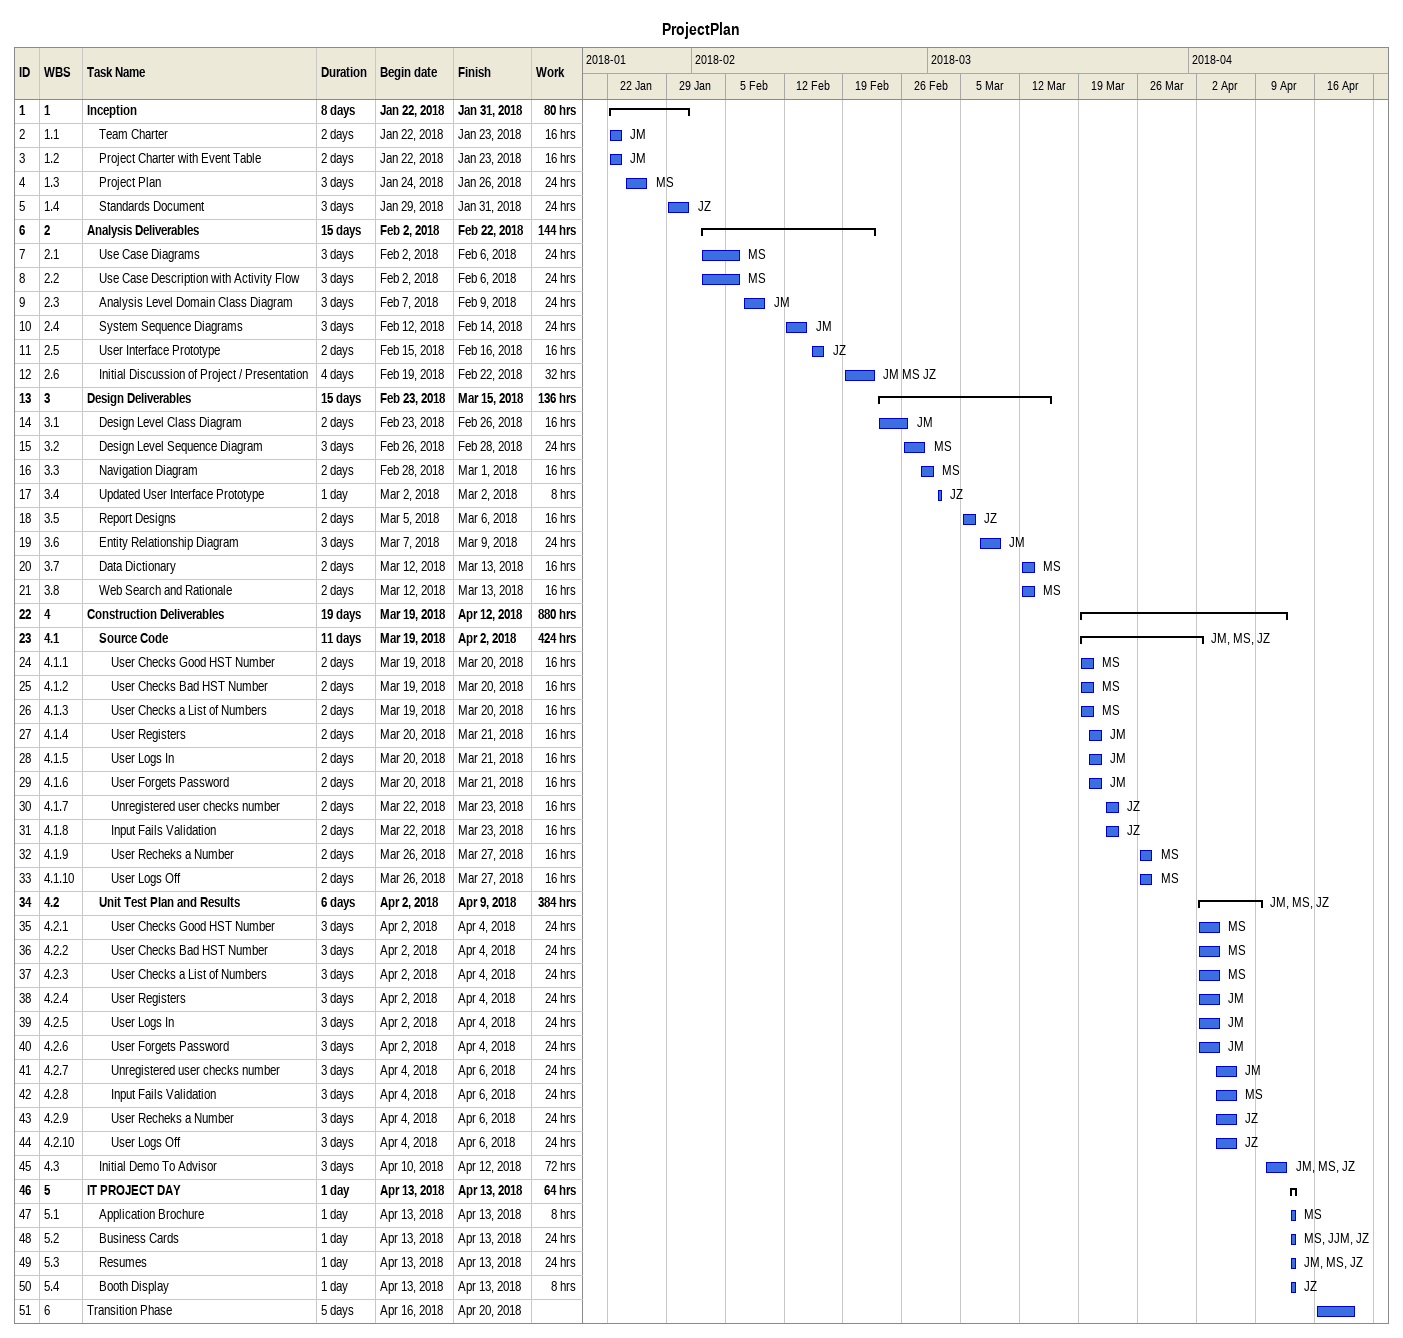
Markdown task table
ProjectPlan

| ID | WBS | Task | Duration | Start | Finish | Resources | Work (h) |
|---|---|---|---|---|---|---|---|
| 1 | 1 | **Inception** | 8d | 2018-01-22 | 2018-01-31 |  | 80 |
| 2 | 1.1 | Team Charter | 2d | 2018-01-22 | 2018-01-23 | JM | 16 |
| 3 | 1.2 | Project Charter with Event Table | 2d | 2018-01-22 | 2018-01-23 | JM | 16 |
| 4 | 1.3 | Project Plan | 3d | 2018-01-24 | 2018-01-26 | MS | 24 |
| 5 | 1.4 | Standards Document | 3d | 2018-01-29 | 2018-01-31 | JZ | 24 |
| 6 | 2 | **Analysis Deliverables** | 15d | 2018-02-02 | 2018-02-22 |  | 144 |
| 7 | 2.1 | Use Case Diagrams | 3d | 2018-02-02 | 2018-02-06 | MS | 24 |
| 8 | 2.2 | Use Case Description with Activity Flow | 3d | 2018-02-02 | 2018-02-06 | MS | 24 |
| 9 | 2.3 | Analysis Level Domain Class Diagram | 3d | 2018-02-07 | 2018-02-09 | JM | 24 |
| 10 | 2.4 | System Sequence Diagrams | 3d | 2018-02-12 | 2018-02-14 | JM | 24 |
| 11 | 2.5 | User Interface Prototype | 2d | 2018-02-15 | 2018-02-16 | JZ | 16 |
| 12 | 2.6 | Initial Discussion of Project / Presentation | 4d | 2018-02-19 | 2018-02-22 | JM MS JZ | 32 |
| 13 | 3 | **Design Deliverables** | 15d | 2018-02-23 | 2018-03-15 |  | 136 |
| 14 | 3.1 | Design Level Class Diagram | 2d | 2018-02-23 | 2018-02-26 | JM | 16 |
| 15 | 3.2 | Design Level Sequence Diagram | 3d | 2018-02-26 | 2018-02-28 | MS | 24 |
| 16 | 3.3 | Navigation Diagram | 2d | 2018-02-28 | 2018-03-01 | MS | 16 |
| 17 | 3.4 | Updated User Interface Prototype | 1d | 2018-03-02 | 2018-03-02 | JZ | 8 |
| 18 | 3.5 | Report Designs | 2d | 2018-03-05 | 2018-03-06 | JZ | 16 |
| 19 | 3.6 | Entity Relationship Diagram | 3d | 2018-03-07 | 2018-03-09 | JM | 24 |
| 20 | 3.7 | Data Dictionary | 2d | 2018-03-12 | 2018-03-13 | MS | 16 |
| 21 | 3.8 | Web Search and Rationale | 2d | 2018-03-12 | 2018-03-13 | MS | 16 |
| 22 | 4 | **Construction Deliverables** | 19d | 2018-03-19 | 2018-04-12 |  | 880 |
| 23 | 4.1 | **Source Code** | 11d | 2018-03-19 | 2018-04-02 | JM, MS, JZ | 424 |
| 24 | 4.1.1 | User Checks Good HST Number | 2d | 2018-03-19 | 2018-03-20 | MS | 16 |
| 25 | 4.1.2 | User Checks Bad HST Number | 2d | 2018-03-19 | 2018-03-20 | MS | 16 |
| 26 | 4.1.3 | User Checks a List of Numbers | 2d | 2018-03-19 | 2018-03-20 | MS | 16 |
| 27 | 4.1.4 | User Registers | 2d | 2018-03-20 | 2018-03-21 | JM | 16 |
| 28 | 4.1.5 | User Logs In | 2d | 2018-03-20 | 2018-03-21 | JM | 16 |
| 29 | 4.1.6 | User Forgets Password | 2d | 2018-03-20 | 2018-03-21 | JM | 16 |
| 30 | 4.1.7 | Unregistered user checks number | 2d | 2018-03-22 | 2018-03-23 | JZ | 16 |
| 31 | 4.1.8 | Input Fails Validation | 2d | 2018-03-22 | 2018-03-23 | JZ | 16 |
| 32 | 4.1.9 | User Recheks a Number | 2d | 2018-03-26 | 2018-03-27 | MS | 16 |
| 33 | 4.1.10 | User Logs Off | 2d | 2018-03-26 | 2018-03-27 | MS | 16 |
| 34 | 4.2 | **Unit Test Plan and Results** | 6d | 2018-04-02 | 2018-04-09 | JM, MS, JZ | 384 |
| 35 | 4.2.1 | User Checks Good HST Number | 3d | 2018-04-02 | 2018-04-04 | MS | 24 |
| 36 | 4.2.2 | User Checks Bad HST Number | 3d | 2018-04-02 | 2018-04-04 | MS | 24 |
| 37 | 4.2.3 | User Checks a List of Numbers | 3d | 2018-04-02 | 2018-04-04 | MS | 24 |
| 38 | 4.2.4 | User Registers | 3d | 2018-04-02 | 2018-04-04 | JM | 24 |
| 39 | 4.2.5 | User Logs In | 3d | 2018-04-02 | 2018-04-04 | JM | 24 |
| 40 | 4.2.6 | User Forgets Password | 3d | 2018-04-02 | 2018-04-04 | JM | 24 |
| 41 | 4.2.7 | Unregistered user checks number | 3d | 2018-04-04 | 2018-04-06 | JM | 24 |
| 42 | 4.2.8 | Input Fails Validation | 3d | 2018-04-04 | 2018-04-06 | MS | 24 |
| 43 | 4.2.9 | User Recheks a Number | 3d | 2018-04-04 | 2018-04-06 | JZ | 24 |
| 44 | 4.2.10 | User Logs Off | 3d | 2018-04-04 | 2018-04-06 | JZ | 24 |
| 45 | 4.3 | Initial Demo To Advisor | 3d | 2018-04-10 | 2018-04-12 | JM, MS, JZ | 72 |
| 46 | 5 | **IT PROJECT DAY** | 1d | 2018-04-13 | 2018-04-13 |  | 64 |
| 47 | 5.1 | Application Brochure | 1d | 2018-04-13 | 2018-04-13 | MS | 8 |
| 48 | 5.2 | Business Cards | 1d | 2018-04-13 | 2018-04-13 | MS, JJM, JZ | 24 |
| 49 | 5.3 | Resumes | 1d | 2018-04-13 | 2018-04-13 | JM, MS, JZ | 24 |
| 50 | 5.4 | Booth Display | 1d | 2018-04-13 | 2018-04-13 | JZ | 8 |
| 51 | 6 | Transition Phase | 5d | 2018-04-16 | 2018-04-20 |  |  |
